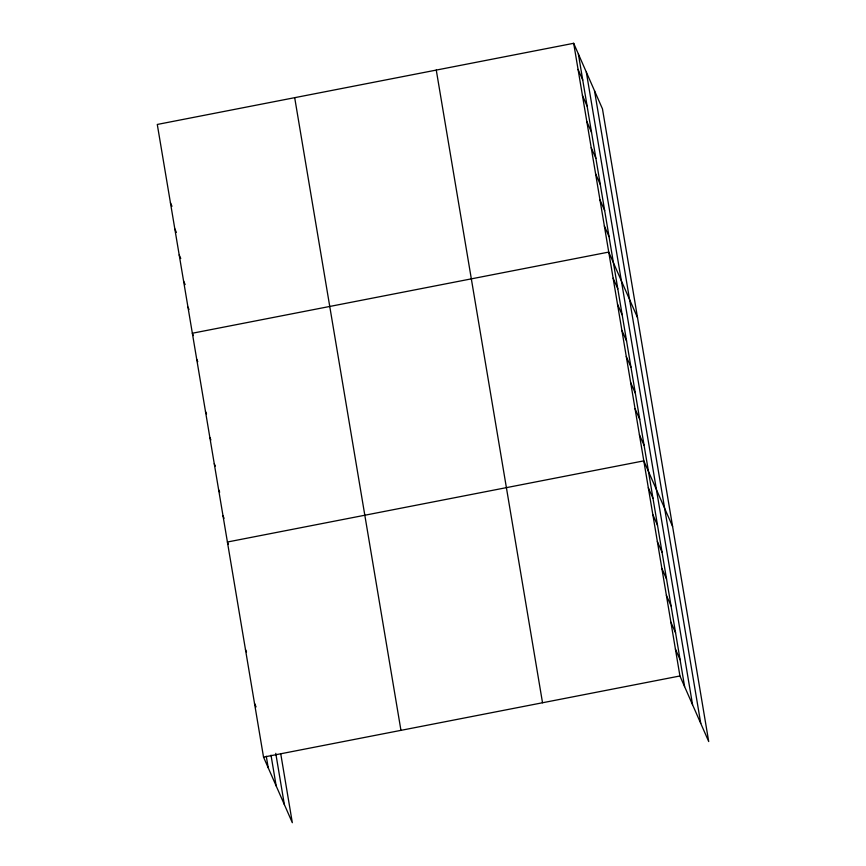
<?xml version="1.0" encoding="UTF-8"?>
<svg xmlns="http://www.w3.org/2000/svg" width="866" height="866" viewBox="0 0 866 866"><rect width="100%" height="100%" fill="white"/><g stroke="black" fill="none" stroke-linecap="round" stroke-linejoin="round"><path stroke-width="1.3" d="M573.682 43.3L679.929 675.978L708.713 741.545L602.465 108.867L573.682 43.3L157.287 124.455L263.535 757.133L292.318 822.7L280.703 753.561M263.535 757.133L679.929 675.978M578.066 69.399L582.742 80.04M582.45 95.498L587.116 106.139M586.834 121.597L591.5 132.238M591.218 147.696L595.884 158.337M595.592 173.785L600.268 184.436M599.976 199.884L604.652 210.535M604.36 225.983L609.036 236.635M637.528 317.66L608.744 252.082L192.349 333.237L193.389 335.597M613.128 278.181L617.804 288.822M617.512 304.28L622.189 314.921M621.896 330.379L626.562 341.02M626.28 356.478L630.946 367.119M630.665 382.577L635.33 393.218M635.038 408.665L639.714 419.317M639.422 434.764L644.098 445.416M672.59 526.441L643.806 460.864L227.412 542.019L228.451 544.378M648.32 487.753L652.996 498.405M652.834 514.642L657.51 525.294M657.359 541.531L662.025 552.183M661.873 568.421L666.539 579.073M666.387 595.31L671.063 605.951M670.901 622.199L675.577 632.84M675.415 649.089L680.091 659.73M170.429 202.741L171.988 206.292M174.813 228.841L176.372 232.391M179.197 254.94L180.756 258.49M183.581 281.039L185.14 284.589M187.965 307.138L189.005 309.498M196.734 359.336L197.762 361.696M205.491 411.523L206.53 413.894M209.875 437.622L210.914 439.993M214.259 463.721L215.298 466.092M218.643 489.82L219.683 492.191M223.027 515.92L224.067 518.29M245.468 649.576L246.507 651.936M254.507 703.354L256.065 706.894M594.509 90.746L700.756 723.424M586.314 72.073L692.562 704.751M578.358 53.941L684.605 686.619M436.269 70.081L542.527 702.759M294.689 97.674L400.947 730.352M275.756 753.355L284.362 804.579M271.004 755.174L276.167 785.895M266.273 756.245L268.211 767.774"/></g></svg>
